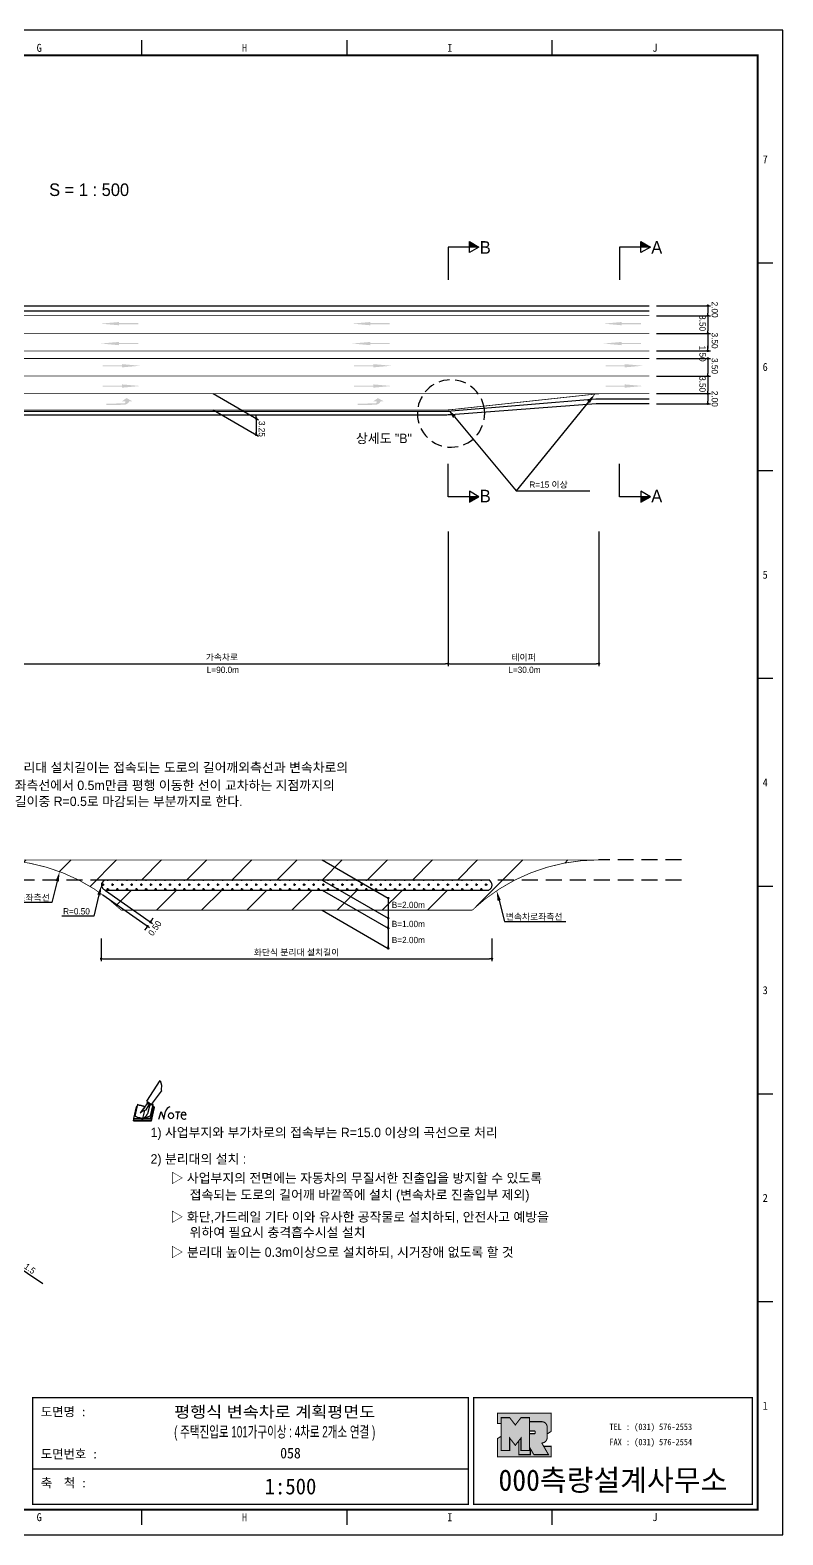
# Model space of a CAD drawing. Header units: millimetres. Extents: x 510 to 934, y -10 to 289.
# Drawn here: x 783.8 to 933.5, y -9.9 to 289.4 of the extents above; entities that cross this region are included whole.
import ezdxf
from ezdxf.enums import TextEntityAlignment as Align

# ---------------------------------------------------------------- set-up
doc = ezdxf.new("R2010")
doc.units = ezdxf.units.MM
doc.linetypes.add('HIDDEN', pattern=[9.525, 6.35, -3.175])
for name, color, linetype in [('CC-GSTR-0004', 4, 'Continuous'), ('CM-LANE-0030', 30, 'Continuous'), ('CZ-DIMT-0002', 7, 'Continuous'), ('CZ-LIN1-0007', 7, 'Continuous'), ('CZ-LIN2-0003', 3, 'Continuous'), ('CZ-LINE-0001', 7, 'Continuous'), ('CZ-TEXT-BOX0', 7, 'Continuous'), ('TITLE', 7, 'Continuous')]:
    doc.layers.add(name, color=color, linetype=linetype)
doc.styles.add('돋움', font='')
doc.styles.add('돋음체', font='')
doc.styles.get('돋움').set_extended_font_data('Dotum')
doc.styles.get('돋음체').set_extended_font_data('DotumChe')

# ---------------------------------------------------------------- blocks, each defined once
blk = doc.blocks.new('note')
for p, q in [((0.85, 3.5), (3.53, 7.57)), ((3.53, 7.57), (3.8, 6.64)), ((3.8, 6.64), (3.69, 5.72)), ((1, 3.1), (0.75, 2.77)), ((0.85, 3.5), (1.8, 2.79)), ((1, 3.4), (0.85, 3.21)), ((0.85, 3.21), (1.52, 2.71)), ((1.8, 2.79), (3.74, 5.46)), ((3.69, 5.72), (3.74, 5.46)), ((-1.24, 2.36), (-1.77, 0)), ((-1.77, 0), (1.77, 0)), ((-1.77, 0), (-1.77, -0.3)), ((-1.53, 0.52), (-1.55, 0.54)), ((-1.01, 2.9), (-1.53, 0.52)), ((-1.48, 0.48), (-1.53, 0.52)), ((-1.43, 0.44), (-1.48, 0.48)), ((-1.38, 0.41), (-1.43, 0.44)), ((-1.33, 0.4), (-1.38, 0.41)), ((-1.27, 0.37), (-1.33, 0.4)), ((-1.22, 0.35), (-1.27, 0.37)), ((-1.13, 2.36), (-1.24, 2.36)), ((-1.17, 0.33), (-1.22, 0.35)), ((-1.12, 0.32), (-1.17, 0.33)), ((-1.02, 0.25), (-1.12, 0.32)), ((-0.97, 0.22), (-1.02, 0.25)), ((-1, 2.9), (-1.01, 2.9)), ((-0.98, 2.85), (-1, 2.9)), ((-0.95, 2.8), (-0.98, 2.85)), ((-0.93, 0.21), (-0.97, 0.22)), ((-0.9, 2.75), (-0.95, 2.8)), ((-0.88, 0.19), (-0.93, 0.21)), ((-0.85, 2.72), (-0.9, 2.75)), ((-0.8, 0.18), (-0.88, 0.19)), ((-0.79, 2.69), (-0.85, 2.72)), ((-0.75, 0.17), (-0.8, 0.18)), ((-0.74, 2.68), (-0.79, 2.69)), ((-0.7, 0.16), (-0.75, 0.17)), ((-0.69, 2.65), (-0.74, 2.68)), ((-0.64, 0.15), (-0.7, 0.16)), ((-0.64, 2.65), (-0.69, 2.65)), ((-0.59, 2.63), (-0.64, 2.65)), ((-0.58, 0.14), (-0.64, 0.15)), ((-0.54, 2.62), (-0.59, 2.63)), ((-0.53, 0.13), (-0.58, 0.14)), ((-0.48, 2.61), (-0.54, 2.62)), ((-0.48, 0.12), (-0.53, 0.13)), ((-0.43, 2.61), (-0.48, 2.61)), ((-0.43, 0.11), (-0.48, 0.12)), ((0.75, 2.77), (-0.46, 1.16)), ((0.37, 2.24), (-0.46, 1.16)), ((-0.46, 1.16), (-0.08, 1.47)), ((-0.38, 2.59), (-0.43, 2.61)), ((-0.38, 0.08), (-0.43, 0.11)), ((-0.33, 2.59), (-0.38, 2.59)), ((-0.29, 0.06), (-0.38, 0.08)), ((-0.27, 2.58), (-0.33, 2.59)), ((-0.23, 0.05), (-0.29, 0.06)), ((-0.22, 2.57), (-0.27, 2.58)), ((-0.16, 0.04), (-0.23, 0.05)), ((-0.17, 2.56), (-0.22, 2.57)), ((-0.12, 2.55), (-0.17, 2.56)), ((-0.11, 0.03), (-0.16, 0.04)), ((-0.07, 2.53), (-0.12, 2.55)), ((-0.04, 0.02), (-0.11, 0.03)), ((-0.08, 1.47), (0.72, 1.75)), ((-0.01, 2.51), (-0.07, 2.53)), ((-0.05, -0.3), (-0.05, 0)), ((0, 0), (-0.04, 0.02)), ((0.04, 2.5), (-0.01, 2.51)), ((0.37, 1.63), (0, 0)), ((0, 0), (1.6, 0.53)), ((0, 0), (1.65, 0.18)), ((0, 0.01), (0.06, 0.04)), ((0, -0.3), (0, 0)), ((0.09, 2.48), (0.04, 2.5)), ((0.05, -0.3), (0.05, 0)), ((0.06, 0.04), (0.11, 0.07)), ((0.14, 2.48), (0.09, 2.48)), ((0.11, 0.07), (0.16, 0.09)), ((0.2, 2.47), (0.14, 2.48)), ((0.16, 0.09), (0.21, 0.12)), ((0.26, 2.43), (0.18, 2.46)), ((0.21, 0.12), (0.27, 0.14)), ((0.34, 2.4), (0.26, 2.43)), ((0.27, 0.14), (0.36, 0.19)), ((0.45, 2.37), (0.34, 2.4)), ((0.36, 0.19), (0.41, 0.22)), ((0.41, 0.22), (0.46, 0.27)), ((0.46, 0.27), (0.51, 0.3)), ((0.51, 0.3), (0.56, 0.34)), ((0.56, 0.34), (0.6, 0.4)), ((0.6, 0.4), (0.64, 0.45)), ((0.64, 0.45), (0.67, 0.51)), ((0.67, 0.51), (0.74, 0.58)), ((0.72, 1.75), (1.16, 2.53)), ((0.74, 0.58), (0.79, 0.63)), ((0.79, 0.63), (0.83, 0.68)), ((0.83, 0.68), (0.86, 0.73)), ((0.86, 0.73), (0.89, 0.79)), ((0.89, 0.84), (0.92, 0.89)), ((0.89, 0.79), (0.89, 0.84)), ((0.92, 0.89), (0.96, 0.95)), ((0.96, 0.95), (1.01, 0.97)), ((1.47, 2.74), (1.01, 0.97)), ((1.16, 2.53), (1.37, 2.82)), ((2.13, 2.84), (1.44, 2.63)), ((1.52, 2.71), (1.66, 2.9)), ((1.6, 0.53), (2.13, 2.84)), ((1.65, 0.18), (2.19, 2.48)), ((1.77, 0), (2.3, 2.36)), ((1.77, -0.3), (2.3, 2.07)), ((1.77, -0.38), (2.3, 1.99)), ((1.77, -0.44), (2.3, 1.93)), ((1.77, 0), (1.77, -0.3)), ((2.19, 2.48), (2.04, 2.47)), ((2.3, 2.36), (2.16, 2.36)), ((2.3, 2.36), (2.3, 2.07)), ((3.21, -0.08), (3.68, 1.4)), ((3.68, 1.4), (4.26, -0.14)), ((4.26, -0.14), (4.56, 1.44)), ((6.55, 1.34), (7.46, 1.34)), ((7.01, 1.34), (6.87, -0.11)), ((7.71, 0.77), (7.71, 0.55)), ((7.71, 0.77), (8.67, 0.77)), ((-1.77, -0.3), (1.77, -0.3)), ((-1.77, -0.43), (-1.77, -0.3)), ((-1.77, -0.37), (1.77, -0.37)), ((-1.77, -0.43), (1.77, -0.43))]:
    blk.add_line(p, q)
for centre, major_axis, start_param, end_param in [((0.4, 2.31), (0.0702, 0.0702), 3.283946, 6.425539), ((5.68, 1.23), (-0.806, 0.806), -0.591174, 0.597824), ((5.66, 0.58), (-0.378, 0.378), 3.926991, 10.210176), ((8.3, 0.49), (0.422, 0.422), 2.265602, 4.634911), ((8.19, 0.77), (-0.342, 0.342), 3.926991, 7.068583)]:
    blk.add_ellipse(centre, major_axis=major_axis, ratio=1, start_param=start_param, end_param=end_param)
blk = doc.blocks.new('_Dot')
at = {"color": 0, "linetype": 'ByBlock', "lineweight": -2}
blk.add_line((-0.5, 0), (-1, 0), dxfattribs=at)
at = {"color": 0, "linetype": 'ByBlock', "const_width": 0.5}
blk.add_lwpolyline([(-0.25, 0, 1), (0.25, 0, 1)], format="xyb", close=True, dxfattribs=at)

msp = doc.modelspace()

# ---------------------------------------------------------------- hatches: boundary and pattern name
at = {"layer": 'CM-LANE-0030'}
h = msp.add_hatch(dxfattribs=at)
h.set_pattern_fill('ANSI31', color=256, scale=2, style=0)
h.set_pattern_definition([(45, (-503.057, 580.4497), (-4.490128, 4.490128), [])])
h.paths.add_polyline_path([(871.73, 114.34, -0.191871), (896.83, 124.34), (776.83, 124.34, -0.191871), (801.93, 114.34)])
h.paths.add_polyline_path([(798.65, 118.34, 0.002096), (798.39, 118.52, -0.732581), (798.97, 120.34), (874.7, 120.34, -0.732581), (875.27, 118.52, 0.002096), (875.02, 118.34)], flags=16)
at = {"layer": 'CZ-LIN1-0007'}
for points in [[(801.46, 231.35), (801.46, 231.13), (805.29, 231.13), (805.29, 230.92), (801.46, 230.92), (801.46, 230.7), (797.81, 231.03)], [(851.46, 231.35), (851.46, 231.13), (855.29, 231.13), (855.29, 230.92), (851.46, 230.92), (851.46, 230.7), (847.81, 231.03)], [(901.46, 231.35), (901.46, 231.13), (905.29, 231.13), (905.29, 230.92), (901.46, 230.92), (901.46, 230.7), (897.81, 231.03)], [(801.46, 227.39), (801.46, 227.17), (805.29, 227.17), (805.29, 226.96), (801.46, 226.96), (801.46, 226.74), (797.81, 227.07)], [(851.46, 227.39), (851.46, 227.17), (855.29, 227.17), (855.29, 226.96), (851.46, 226.96), (851.46, 226.74), (847.81, 227.07)], [(901.46, 227.39), (901.46, 227.17), (905.29, 227.17), (905.29, 226.96), (901.46, 226.96), (901.46, 226.74), (897.81, 227.07)], [(802.07, 222.97), (802.07, 222.76), (798.24, 222.76), (798.24, 222.54), (802.07, 222.54), (802.07, 222.33), (805.72, 222.65)], [(852.07, 222.97), (852.07, 222.76), (848.24, 222.76), (848.24, 222.54), (852.07, 222.54), (852.07, 222.33), (855.72, 222.65)], [(902.07, 222.97), (902.07, 222.76), (898.24, 222.76), (898.24, 222.54), (902.07, 222.54), (902.07, 222.33), (905.72, 222.65)], [(802.07, 218.94), (802.07, 218.72), (798.24, 218.72), (798.24, 218.51), (802.07, 218.51), (802.07, 218.29), (805.72, 218.62)], [(852.07, 218.94), (852.07, 218.72), (848.24, 218.72), (848.24, 218.51), (852.07, 218.51), (852.07, 218.29), (855.72, 218.62)], [(902.07, 218.94), (902.07, 218.72), (898.24, 218.72), (898.24, 218.51), (902.07, 218.51), (902.07, 218.29), (905.72, 218.62)], [(802.49, 214.88, 0.267976), (803.51, 215.57), (804.14, 215.57), (802.97, 216.22), (802.03, 215.57), (802.72, 215.57, -0.504994), (802.41, 215.15), (798.95, 215.13), (798.95, 214.86)], [(852.49, 214.88, 0.267976), (853.51, 215.57), (854.14, 215.57), (852.97, 216.22), (852.03, 215.57), (852.72, 215.57, -0.504994), (852.41, 215.15), (848.95, 215.13), (848.95, 214.86)]]:
    msp.add_hatch(color=256, dxfattribs=at).paths.add_polyline_path(points)
at = {"layer": 'CZ-LIN2-0003'}
h = msp.add_hatch(dxfattribs=at)
h.set_pattern_fill('CROSS', color=256, scale=0.15, style=0)
h.set_pattern_definition([(0, (-503.0572, 580.4497), (0.9525, 0.9525), [0.47625, -1.42875]), (90, (-502.8191, 580.2115), (-0.9525, 0.9525), [0.47625, -1.42875])])
h.paths.add_polyline_path([(798.97, 120.34, 0.732581), (798.39, 118.52, -0.002096), (798.65, 118.34), (875.02, 118.34, -0.002096), (875.27, 118.52, 0.732581), (874.7, 120.34)])
at = {"layer": 'CZ-LINE-0001'}
for points in [[(871.16, 247.37), (871.16, 246.27), (873.07, 246.27)], [(905.27, 247.37), (905.27, 246.27), (907.17, 246.27)], [(873.07, 196.6), (871.16, 196.6), (871.16, 195.5)], [(907.17, 196.6), (905.27, 196.6), (905.27, 195.5)]]:
    msp.add_hatch(color=256, dxfattribs=at).paths.add_polyline_path(points)
at = {"layer": 'TITLE', "ltscale": 150}
h = msp.add_hatch(color=8, dxfattribs=at)
edge = h.paths.add_edge_path()
edge.add_line((887.44, 14.28), (876.77, 14.28))
edge.add_line((876.77, 14.28), (876.77, 12.2))
edge.add_line((876.77, 12.2), (877.48, 12.2))
edge.add_line((877.48, 12.2), (877.48, 13.38))
edge.add_line((877.48, 13.38), (879.17, 13.38))
edge.add_line((879.17, 13.38), (880.3, 11.92))
edge.add_line((880.3, 11.92), (881.43, 13.38))
edge.add_line((881.43, 13.38), (883.12, 13.38))
edge.add_line((883.12, 13.38), (883.12, 12.58))
edge.add_line((883.12, 12.58), (885.56, 12.58))
edge.add_arc((885.56, 11.51), 1.07, 0, 90, ccw=False)
edge.add_line((886.63, 11.51), (886.63, 10.14))
edge.add_line((886.63, 10.14), (887.44, 10.65))
edge.add_line((887.44, 10.65), (887.44, 14.28))
h.paths.add_polyline_path([(880.98, 8.76), (880.3, 7.88), (879.17, 9.33), (879.17, 6.82), (877.48, 6.82), (877.48, 9.67), (876.77, 9.23), (876.77, 5.59), (887.44, 5.59), (887.44, 7.67), (885.94, 7.67), (886.9, 6.02), (883.99, 6.02), (883.29, 7.23), (883.29, 6.02), (880.98, 6.02)])
msp.add_hatch(color=5, dxfattribs=at).paths.add_polyline_path([(883.12, 13.38), (881.43, 13.38), (880.3, 11.92), (879.17, 13.38), (877.48, 13.38), (877.48, 6.82), (879.17, 6.82), (879.17, 9.33), (880.3, 7.88), (881.43, 9.33), (881.43, 6.82), (883.12, 6.82)])
h = msp.add_hatch(color=161, dxfattribs=at)
edge = h.paths.add_edge_path()
edge.add_arc((885.56, 11.51), 1.07, 360, 450)
edge.add_line((885.56, 12.58), (883.12, 12.58))
edge.add_line((883.12, 12.58), (883.12, 10.73))
edge.add_line((883.12, 10.73), (884.12, 10.73))
edge.add_arc((884.12, 10.61), 0.113, 0, 90, ccw=False)
edge.add_line((884.23, 10.61), (884.23, 10.3))
edge.add_arc((884.12, 10.3), 0.113, 270, 360, ccw=False)
edge.add_line((884.12, 10.19), (883.12, 10.19))
edge.add_line((883.12, 10.19), (883.12, 6.82))
edge.add_line((883.12, 6.82), (881.43, 6.82))
edge.add_line((881.43, 6.82), (881.43, 9.33))
edge.add_line((881.43, 9.33), (880.98, 8.76))
edge.add_line((880.98, 8.76), (880.98, 6.02))
edge.add_line((880.98, 6.02), (883.29, 6.02))
edge.add_line((883.29, 6.02), (883.29, 7.23))
edge.add_line((883.29, 7.23), (883.99, 6.02))
edge.add_line((883.99, 6.02), (886.9, 6.02))
edge.add_line((886.9, 6.02), (885.56, 8.34))
edge.add_arc((885.56, 9.41), 1.07, 270, 360)
edge.add_line((886.63, 9.41), (886.63, 11.51))

# ---------------------------------------------------------------- linework, layer by layer
at = {"color": 0, "linetype": 'ByBlock', "lineweight": -2}
for p, q in [((918.59, 234.35), (918.59, 234.1)), ((918.59, 232.85), (918.59, 233.1)), ((918.59, 232.35), (918.59, 232.1)), ((918.59, 229.35), (918.59, 229.6)), ((918.59, 228.85), (918.59, 228.6)), ((918.59, 225.85), (918.59, 226.1)), ((918.59, 225.85), (918.59, 226.1)), ((918.59, 223.85), (918.59, 223.6)), ((918.59, 223.85), (918.59, 223.6)), ((918.59, 220.85), (918.59, 221.1)), ((918.59, 220.35), (918.59, 220.1)), ((918.59, 217.35), (918.59, 217.6)), ((918.59, 216.85), (918.59, 216.6)), ((918.59, 215.35), (918.59, 215.6)), ((828.73, 212.45), (828.73, 212.7)), ((828.73, 211.95), (828.73, 211.7)), ((828.73, 209.2), (828.73, 209.45)), ((855.03, 116.49), (855.03, 116.24)), ((806.99, 110.95), (806.85, 110.75)), ((807.86, 112.18), (808, 112.38)), ((855.03, 112.49), (855.03, 112.24)), ((855.03, 110.99), (855.03, 111.24)), ((855.03, 106.99), (855.03, 107.24))]:
    msp.add_line(p, q, dxfattribs=at)
at = {"color": 0, "linetype": 'ByBlock', "const_width": 0.25}
for points in [[(918.59, 234.48, 1), (918.59, 234.73, 1)], [(918.59, 232.48, 1), (918.59, 232.73, 1)], [(918.59, 232.73, 1), (918.59, 232.48, 1)], [(918.59, 228.98, 1), (918.59, 229.23, 1)], [(918.59, 229.23, 1), (918.59, 228.98, 1)], [(918.59, 225.73, 1), (918.59, 225.48, 1)], [(918.59, 225.73, 1), (918.59, 225.48, 1)], [(918.59, 223.98, 1), (918.59, 224.23, 1)], [(918.59, 223.98, 1), (918.59, 224.23, 1)], [(918.59, 220.48, 1), (918.59, 220.73, 1)], [(918.59, 220.73, 1), (918.59, 220.48, 1)], [(918.59, 217.23, 1), (918.59, 216.98, 1)], [(918.59, 216.98, 1), (918.59, 217.23, 1)], [(918.59, 215.23, 1), (918.59, 214.98, 1)], [(828.73, 212.32, 1), (828.73, 212.07, 1)], [(828.73, 212.07, 1), (828.73, 212.32, 1)], [(828.73, 209.07, 1), (828.73, 208.82, 1)], [(855.03, 116.62, 1), (855.03, 116.87, 1)], [(807.07, 111.05, 1), (807.21, 111.26, 1)], [(807.79, 112.08, 1), (807.64, 111.87, 1)], [(855.03, 112.62, 1), (855.03, 112.87, 1)], [(855.03, 110.87, 1), (855.03, 110.62, 1)], [(855.03, 106.87, 1), (855.03, 106.62, 1)]]:
    msp.add_lwpolyline(points, format="xyb", close=True, dxfattribs=at)
at = {"layer": 'CC-GSTR-0004'}
for points in [[(546.94, 234.6), (906.94, 234.6)], [(546.94, 233.6), (906.94, 233.6)]]:
    msp.add_lwpolyline(points, dxfattribs=at)
for points in [[(762.19, 198.85, -0.414214), (776.94, 213.6), (866.32, 213.6), (866.32, 213.6, 0.020788), (867.56, 213.65), (867.56, 213.65), (896.32, 216.05), (896.32, 216.05, -0.020788), (897.57, 216.1), (906.94, 216.1)], [(906.94, 215.1), (897.5, 215.1, 0.018717), (896.38, 215.06), (867.5, 212.89, -0.018717), (866.38, 212.85), (776.94, 212.85, 0.414214), (762.94, 198.85)]]:
    msp.add_lwpolyline(points, format="xyb", dxfattribs=at)
at = {"layer": 'CM-LANE-0030', "const_width": 0.15}
for points in [[(546.94, 225.6), (906.94, 225.6)], [(546.94, 224.1), (906.94, 224.1)]]:
    msp.add_lwpolyline(points, dxfattribs=at)
msp.add_lwpolyline([(776.83, 124.34), (896.83, 124.34, 0.191871), (871.73, 114.34), (801.93, 114.34, 0.191871)], format="xyb", close=True, dxfattribs=at)
at = {"layer": 'CZ-LIN1-0007', "const_width": 0.15}
for points in [[(546.94, 232.6), (906.94, 232.6)], [(776.94, 217.1), (837.35, 217.1)]]:
    msp.add_lwpolyline(points, dxfattribs=at)
at = {"layer": 'CZ-LIN1-0007', "linetype": 'HIDDEN', "const_width": 0.15}
for points in [[(546.94, 229.1), (906.94, 229.1)], [(546.94, 220.6), (906.94, 220.6)], [(837.35, 217.1), (897.75, 217.1)]]:
    msp.add_lwpolyline(points, dxfattribs=at)
at = {"layer": 'CZ-LIN1-0007', "const_width": 0.15}
msp.add_lwpolyline([(906.94, 217.1), (897.75, 217.1, 0.026985), (896.14, 217.01), (867.75, 213.94, -0.026985), (866.13, 213.85), (776.94, 213.85, 0.414214), (761.94, 198.85)], format="xyb", dxfattribs=at)
at = {"layer": 'CZ-LIN2-0003'}
msp.add_line((774.1, 48.2), (786.3, 40.07), dxfattribs=at)
msp.add_lwpolyline([(875.02, 118.34, -0.002096), (875.27, 118.52, 0.732581), (874.7, 120.34), (798.97, 120.34, 0.732581), (798.39, 118.52, -0.002096), (798.65, 118.34)], format="xyb", close=True, dxfattribs=at)
at = {"layer": 'CZ-LINE-0001'}
for p, q in [((873.07, 246.27), (866.92, 246.27)), ((866.92, 246.27), (866.92, 239.73)), ((871.16, 245.17), (871.16, 247.37)), ((871.16, 247.37), (873.07, 246.27)), ((873.07, 246.27), (871.16, 245.17)), ((907.17, 246.27), (901.03, 246.27)), ((901.03, 246.27), (901.03, 239.73)), ((905.27, 245.17), (905.27, 247.37)), ((905.27, 247.37), (907.17, 246.27)), ((907.17, 246.27), (905.27, 245.17)), ((908.37, 234.6), (919.09, 234.6)), ((918.59, 234.1), (918.59, 233.1)), ((908.37, 232.6), (919.09, 232.6)), ((908.37, 232.6), (919.09, 232.6)), ((918.59, 232.1), (918.59, 229.6)), ((908.37, 229.1), (919.09, 229.1)), ((908.37, 229.1), (919.09, 229.1)), ((918.59, 228.6), (918.59, 226.1)), ((908.37, 225.6), (919.09, 225.6)), ((908.37, 225.6), (919.09, 225.6)), ((918.59, 226.1), (918.59, 226.6)), ((908.37, 224.1), (919.09, 224.1)), ((908.37, 224.1), (919.09, 224.1)), ((918.59, 223.6), (918.59, 223.1)), ((918.59, 223.6), (918.59, 221.1)), ((908.37, 220.6), (919.09, 220.6)), ((908.37, 220.6), (919.09, 220.6)), ((918.59, 220.1), (918.59, 217.6)), ((820.23, 217.1), (829.23, 211.91)), ((908.37, 217.1), (919.09, 217.1)), ((908.37, 217.1), (919.09, 217.1)), ((918.59, 216.6), (918.59, 215.6)), ((820.23, 213.85), (829.23, 208.66)), ((908.37, 215.1), (919.09, 215.1)), ((828.73, 211.7), (828.73, 208.69)), ((866.92, 196.6), (866.92, 203.14)), ((901.03, 196.6), (901.03, 203.14)), ((873.07, 196.6), (871.16, 197.7)), ((871.16, 197.7), (871.16, 195.5)), ((880.49, 197.74), (895.12, 197.74)), ((907.17, 196.6), (905.27, 197.7)), ((905.27, 197.7), (905.27, 195.5)), ((873.07, 196.6), (866.92, 196.6)), ((871.16, 195.5), (873.07, 196.6)), ((907.17, 196.6), (901.03, 196.6)), ((905.27, 195.5), (907.17, 196.6)), ((866.94, 189.65), (866.94, 162.88)), ((866.94, 189.65), (866.94, 162.88)), ((896.94, 189.65), (896.94, 162.88)), ((777.44, 163.38), (866.44, 163.38)), ((867.44, 163.38), (896.44, 163.38)), ((841.87, 124.34), (855.03, 116.74)), ((841.87, 120.34), (855.03, 112.74)), ((798.23, 117.42), (807.55, 110.87)), ((798.8, 118.24), (808.12, 111.69)), ((841.87, 118.34), (855.03, 110.74)), ((841.87, 114.34), (855.03, 106.74)), ((855.03, 116.74), (855.03, 106.74)), ((808, 112.38), (808.29, 112.79)), ((797.91, 108.72), (797.91, 104.18)), ((806.85, 110.75), (806.56, 110.34)), ((875.65, 108.72), (875.65, 104.18)), ((798.41, 104.68), (875.15, 104.68))]:
    msp.add_line(p, q, dxfattribs=at)
at = {"layer": 'CZ-LINE-0001', "linetype": 'HIDDEN', "ltscale": 0.35}
msp.add_line((874.16, 213.94), (874.16, 213.94), dxfattribs=at)
at = {"layer": 'CZ-LINE-0001', "linetype": 'HIDDEN', "ltscale": 0.5}
for p, q in [((913.36, 124.34), (896.83, 124.34)), ((798.97, 120.34), (760.31, 120.34)), ((913.36, 120.34), (874.7, 120.34))]:
    msp.add_line(p, q, dxfattribs=at)
at = {"layer": 'CZ-LINE-0001'}
for points in [[(894.88, 215.46), (880.49, 197.74)], [(868.17, 212.47), (880.49, 197.74)], [(789.17, 120.08), (788.12, 115.9), (775.89, 115.9)], [(797.48, 117.36), (796.43, 113.18), (790.09, 113.18)]]:
    msp.add_lwpolyline(points, dxfattribs=at)
at = {"layer": 'CZ-LINE-0001', "extrusion": (0, 0, -1)}
msp.add_lwpolyline([(-877.08, 116.28), (-878.13, 112.1), (-890.36, 112.1)], dxfattribs=at)
at = {"layer": 'CZ-LINE-0001', "linetype": 'HIDDEN', "ltscale": 0.35}
msp.add_arc((867.51, 213.15), 6.7, 6.7667, 6.749, dxfattribs=at)
at = {"layer": 'CZ-LINE-0001'}
for points in [[(894.62, 215.67), (896.14, 217.01), (895.14, 215.25)], [(867.91, 212.26), (866.89, 214.01), (868.42, 212.69)], [(788.85, 120.16), (789.66, 122.02), (789.49, 120)], [(797.16, 117.44), (797.97, 119.3), (797.8, 117.28)]]:
    msp.add_solid(points, dxfattribs=at)
at = {"layer": 'CZ-LINE-0001', "extrusion": (0, 0, -1)}
msp.add_solid([(-877.4, 116.36), (-876.59, 118.22), (-876.76, 116.2)], dxfattribs=at)
at = {"layer": 'TITLE', "color": 7, "linetype": 'Continuous'}
for p, q in [((806.01, 284.39), (806.01, 287.41)), ((846.84, 284.39), (846.84, 287.41)), ((887.66, 284.39), (887.66, 287.41)), ((931.51, 243.06), (928.49, 243.06)), ((931.51, 201.73), (928.49, 201.73)), ((931.51, 160.4), (928.49, 160.4)), ((931.51, 119.07), (928.49, 119.07)), ((931.51, 77.74), (928.49, 77.74)), ((931.51, 36.42), (928.49, 36.42)), ((806.01, -7.94), (806.01, -4.91)), ((846.84, -7.94), (846.84, -4.91)), ((887.66, -7.94), (887.66, -4.91))]:
    msp.add_line(p, q, dxfattribs=at)
at = {"layer": 'TITLE', "ltscale": 150}
msp.add_line((784.32, 3.22), (870.93, 3.22), dxfattribs=at)
at = {"layer": 'TITLE'}
msp.add_line((928.6, -4.91), (519.74, -4.91), dxfattribs=at)
msp.add_lwpolyline([(510.16, -9.95), (933.52, -9.95), (933.52, 289.43), (510.16, 289.43)], close=True, dxfattribs=at)
at = {"layer": 'TITLE', "linetype": 'Continuous', "const_width": 0.403}
msp.add_lwpolyline([(520.24, -4.91), (520.24, 284.39), (928.49, 284.39), (928.49, -4.91)], close=True, dxfattribs=at)
at = {"layer": 'TITLE', "ltscale": 150}
for points, const_width in [([(784.32, 17.37), (870.93, 17.37), (870.93, -3.85), (784.32, -3.85)], 0.265), ([(927.43, 17.37), (927.43, -3.85), (871.99, -3.85), (871.99, 17.37), (927.43, 17.37)], 0.265), ([(883.12, 13.38), (881.43, 13.38), (880.3, 11.92), (879.17, 13.38), (877.48, 13.38), (877.48, 6.82), (879.17, 6.82), (879.17, 9.33), (880.3, 7.88), (881.43, 9.33), (881.43, 6.82), (883.12, 6.82)], 0.212), ([(880.98, 8.76), (880.3, 7.88), (879.17, 9.33), (879.17, 6.82), (877.48, 6.82), (877.48, 9.67), (876.77, 9.23), (876.77, 5.59), (887.44, 5.59), (887.44, 7.67), (885.94, 7.67), (886.9, 6.02), (883.99, 6.02), (883.29, 7.23), (883.29, 6.02), (880.98, 6.02)], 0.212)]:
    msp.add_lwpolyline(points, close=True, dxfattribs=dict(at, const_width=const_width))
at = {"layer": 'TITLE', "ltscale": 150, "const_width": 0.212}
for points in [[(887.44, 14.28), (876.77, 14.28), (876.77, 12.2), (877.48, 12.2), (877.48, 13.38), (879.17, 13.38), (880.3, 11.92), (881.43, 13.38), (883.12, 13.38), (883.12, 12.58), (885.56, 12.58, -0.414214), (886.63, 11.51), (886.63, 10.14), (887.44, 10.65)], [(886.63, 11.51, 0.414214), (885.56, 12.58), (883.12, 12.58), (883.12, 10.73), (884.12, 10.73, -0.414214), (884.23, 10.61), (884.23, 10.3, -0.414214), (884.12, 10.19), (883.12, 10.19), (883.12, 6.82), (881.43, 6.82), (881.43, 9.33), (880.98, 8.76), (880.98, 6.02), (883.29, 6.02), (883.29, 7.23), (883.99, 6.02), (886.9, 6.02), (885.56, 8.34, 0.414214), (886.63, 9.41)]]:
    msp.add_lwpolyline(points, format="xyb", close=True, dxfattribs=at)

# ---------------------------------------------------------------- block references
at = {"layer": 'CZ-LINE-0001', "xscale": 0.5, "yscale": 0.5, "zscale": 0.5}
for p in [(866.94, 163.38), (896.94, 163.38), (875.65, 104.68)]:
    msp.add_blockref('_Dot', p, dxfattribs=at)
at = {"layer": 'CZ-LINE-0001', "xscale": 0.5, "yscale": 0.5, "zscale": 0.5, "rotation": 180}
for p in [(866.94, 163.38), (797.91, 104.68)]:
    msp.add_blockref('_Dot', p, dxfattribs=at)
at = {"layer": 'CZ-TEXT-BOX0'}
msp.add_blockref('note', (806.15, 72.87), dxfattribs=at)

# ---------------------------------------------------------------- texts
at = {"layer": 'CZ-DIMT-0002', "style": '돋움'}
for s, height, p in [('B', 2.5, (874.32, 246.19)), ('A', 2.5, (908.43, 246.19)), ('상세도 "B"', 1.875, (854.17, 208.2)), ('B', 2.5, (874.32, 196.73)), ('R=15 이상', 1.25, (886.91, 199)), ('A', 2.5, (908.43, 196.73)), ('L=90.0m', 1.25, (822.14, 162.15)), ('L=30.0m', 1.25, (882.11, 162.15))]:
    msp.add_text(s, height=height, dxfattribs=at).set_placement(p, align=Align.MIDDLE_CENTER)
for s, p in [('2.00', (919.35, 235.41)), ('3.50', (916.91, 232.72)), ('3.50', (919.35, 229.25)), ('1.50', (916.91, 226.66)), ('3.50', (919.35, 224.19)), ('3.50', (916.91, 220.58)), ('2.00', (919.35, 217.66))]:
    msp.add_text(s, height=1.25, rotation=270, dxfattribs=at).set_placement(p)
for s, p in [('○ 분리대 설치길이는 접속되는 도로의 길어깨외측선과 변속차로의', (776.88, 142.74)), ('좌측선에서 0.5m만큼 평행 이동한 선이 교차하는 지점까지의', (780.73, 139.18)), ('길이중 R=0.5로 마감되는 부분까지로 한다.', (780.73, 135.99)), ('1) 사업부지와 부가차로의 접속부는 R=15.0 이상의 곡선으로 처리', (807.75, 70.12)), ('2) 분리대의 설치 :', (807.75, 64.85)), ('▷ 사업부지의 전면에는 자동차의 무질서한 진출입을 방지할 수 있도록', (811.73, 61.05)), ('접속되는 도로의 길어깨 바깥쪽에 설치 (변속차로 진출입부 제외)', (815.52, 57.72)), ('▷ 화단,가드레일 기타 이와 유사한 공작물로 설치하되, 안전사고 예방을', (811.73, 53.32)), ('위하여 필요시 충격흡수시설 설치', (815.52, 50.25)), ('▷ 분리대 높이는 0.3m이상으로 설치하되, 시거장애 없도록 할 것', (811.73, 46.31))]:
    msp.add_text(s, height=1.875, dxfattribs=at).set_placement(p, align=Align.MIDDLE_LEFT)
for s, p in [('변속차로좌측선', (776.42, 116.21)), ('R=0.50', (790.36, 113.49)), ('B=2.00m', (855.73, 114.76)), ('변속차로좌측선', (878.41, 112.41)), ('B=1.00m', (855.73, 110.97)), ('B=2.00m', (855.73, 107.78))]:
    msp.add_text(s, height=1.25, dxfattribs=at).set_placement(p)
msp.add_text('1 : 1.5', height=1.25, rotation=323.8881, dxfattribs=at).set_placement((782.82, 43.71), align=Align.MIDDLE_CENTER)
at = {"layer": 'CZ-DIMT-0002', "char_height": 1.25, "attachment_point": 5, "style": '돋움'}
for s, insert, rotation in [('3.25', (829.89, 210.09), 270), ('\\A1;0.50', (808.6, 110.74), 54.9032)]:
    msp.add_mtext(s, dxfattribs=dict(at, insert=insert, rotation=rotation))
at = {"layer": 'CZ-LINE-0001', "char_height": 1.25, "attachment_point": 5, "style": '돋움'}
for s, insert in [('\\A1;가속차로', (821.94, 164.58)), ('\\A1;테이퍼', (881.94, 164.57)), ('\\A1;화단식 분리대 설치길이', (836.78, 105.88))]:
    msp.add_mtext(s, dxfattribs=dict(at, insert=insert))
at = {"layer": 'TITLE', "color": 3, "linetype": 'Continuous', "style": '돋음체'}
for s, p in [('G', (785.6, 285.9)), ('H', (826.43, 285.9)), ('I', (867.25, 285.9)), ('J', (908.08, 285.9)), ('7', (930, 263.73)), ('6', (930, 222.4)), ('5', (930, 181.07)), ('4', (930, 139.74)), ('3', (930, 98.41)), ('2', (930, 57.09)), ('1', (930, 15.76)), ('G', (785.6, -6.42)), ('H', (826.43, -6.42)), ('I', (867.25, -6.42)), ('J', (908.08, -6.42))]:
    msp.add_text(s, height=1.59, dxfattribs=at).set_placement(p, align=Align.MIDDLE)
at = {"layer": 'TITLE', "style": '돋움'}
msp.add_text('S = 1 : 500', height=2.5, dxfattribs=at).set_placement((787.57, 257.67), align=Align.MIDDLE_LEFT)
at = {"layer": 'TITLE', "style": '돋음체'}
for s, p in [('도면명 :', (785.91, 13.66)), ('도면번호 :', (785.91, 5.26)), ('축  척 :', (785.91, -0.49))]:
    msp.add_text(s, height=1.804, dxfattribs=at).set_placement(p)
at = {"layer": 'TITLE', "style": '돋움'}
for s, width, p, p2 in [('평행식 변속차로 계획평면도', 1.010039, (812.44, 13.4), (852.44, 13.4)), ('( 주택진입로 101가구이상 : 4차로 2개소 연결 )', 0.599507, (812.44, 9.45), (852.44, 9.45))]:
    msp.add_text(s, height=2.25, dxfattribs=dict(at, width=width)).set_placement(p, p2, align=Align.FIT)
at = {"layer": 'TITLE', "color": 180, "style": '돋음체'}
for s, p in [('TEL : (031) 576-2553', (899.01, 10.92)), ('FAX : (031) 576-2554', (899.01, 7.9))]:
    msp.add_text(s, height=1.2733, dxfattribs=at).set_placement(p)
at = {"layer": 'TITLE', "linetype": 'Continuous', "style": '돋음체'}
for s, height, p in [('058', 2.122, (835.58, 6.32)), ('1:500', 3.183, (835.58, -0.32))]:
    msp.add_text(s, height=height, dxfattribs=at).set_placement(p, align=Align.MIDDLE)
at = {"layer": 'TITLE', "color": 180, "style": '돋음체'}
msp.add_text('000측량설계사무소', height=4.244, dxfattribs=at).set_placement((899.71, -1.17), align=Align.CENTER)

doc.saveas('drawing.dxf')
